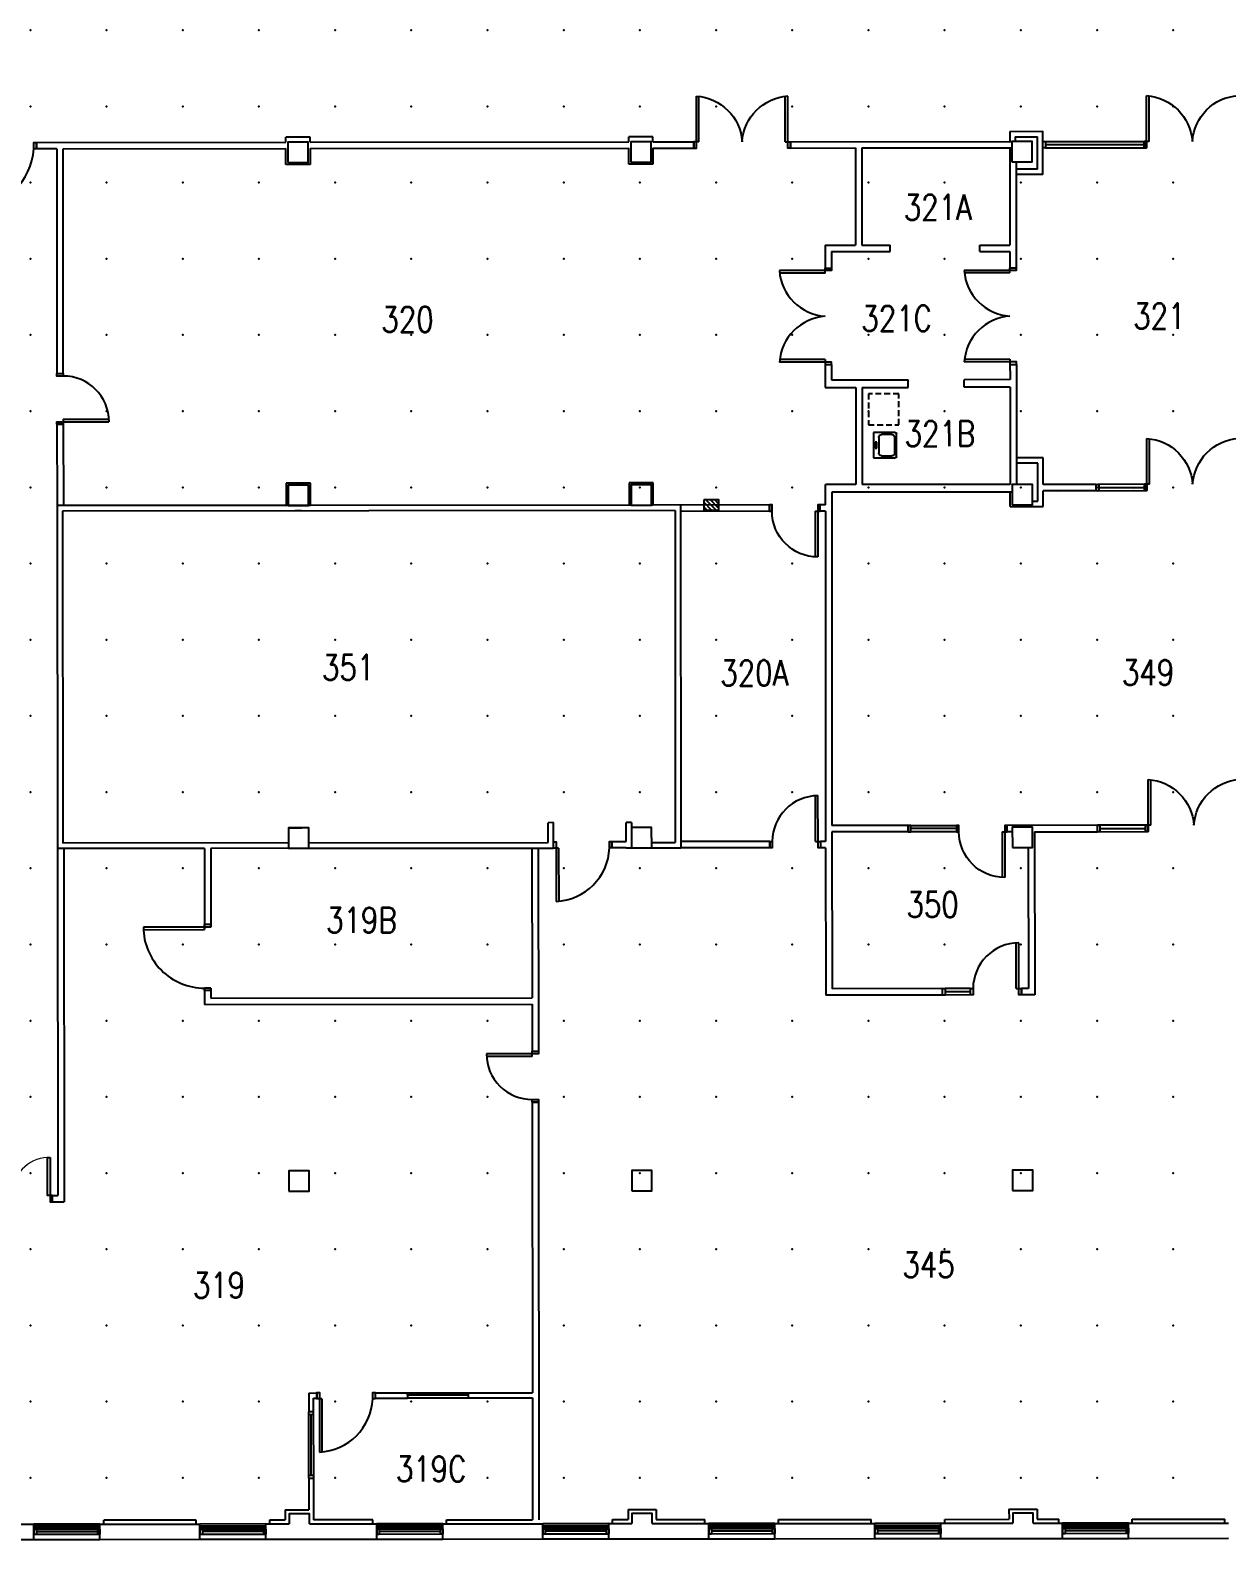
# Model space of a CAD drawing. Header units: millimetres. Extents: x 9 to 202, y 19 to 142.
# Drawn here: x 71.4 to 122.3, y 18.6 to 82.7 of the extents above; entities that cross this region are included whole.
import ezdxf
from ezdxf.enums import TextEntityAlignment as Align

# ---------------------------------------------------------------- set-up
doc = ezdxf.new("R2010")
doc.units = ezdxf.units.MM
doc.linetypes.add('HIDDEN', pattern=[0.375, 0.25, -0.125])
for name, color, linetype in [('A-DOOR', 2, 'Continuous'), ('A-FLOR-IDEN', 202, 'Continuous'), ('A-FLOR-SYMB', 1, 'Continuous'), ('A-FURN', 1, 'Continuous'), ('A-GLAZ', 5, 'Continuous'), ('A-WALL', 7, 'Continuous')]:
    doc.layers.add(name, color=color, linetype=linetype)
doc.styles.add('RomanS', font='romans.shx', dxfattribs={"width": 0.85})

# ---------------------------------------------------------------- blocks, each defined once
blk = doc.blocks.new('I_PLUMB_LAV_RECT 20X18_P')
at = {"color": 0, "linetype": 'ByBlock'}
for p, q in [((-0.5, -0.95), (-0.5, 0)), ((-0.5, 0), (0.5, 0)), ((0.5, 0), (0.5, -0.95)), ((-0.418, -0.81), (-0.418, -0.347)), ((-0.298, -0.227), (0.298, -0.227)), ((-0.123, -0.145), (-0.123, -0.075)), ((-0.123, -0.075), (0.123, -0.075)), ((0.123, -0.145), (-0.123, -0.145)), ((0.123, -0.075), (0.123, -0.145)), ((0.418, -0.347), (0.418, -0.81)), ((0.45, -1), (-0.45, -1)), ((0.298, -0.93), (-0.298, -0.93))]:
    blk.add_line(p, q, dxfattribs=at)
for centre, radius, start, end in [((-0.298, -0.347), 0.12, 90, 180), ((0.298, -0.347), 0.12, 0, 90), ((-0.45, -0.95), 0.05, 180, 270), ((-0.298, -0.81), 0.12, 180, 270), ((0.298, -0.81), 0.12, 270, 0), ((0.45, -0.95), 0.05, 270, 0)]:
    blk.add_arc(centre, radius, start, end, dxfattribs=at)
blk = doc.blocks.new('*U16')
blk.add_point((0, 0))
blk = doc.blocks.new('*U17')
at = {"color": 0, "linetype": 'ByBlock', "lineweight": -2, "transparency": 16777216}
for p in [(61.5543, 61.5543), (64.794, 61.5543), (68.0337, 61.5543), (71.2734, 61.5543), (74.5131, 61.5543), (77.7528, 61.5543), (80.9925, 61.5543), (84.2322, 61.5543), (87.4719, 61.5543), (90.7116, 61.5543), (93.9513, 61.5543), (97.191, 61.5543), (100.4307, 61.5543), (103.6704, 61.5543), (106.9101, 61.5543), (110.1498, 61.5543), (61.5543, 58.3146), (64.794, 58.3146), (68.0337, 58.3146), (71.2734, 58.3146), (74.5131, 58.3146), (77.7528, 58.3146), (80.9925, 58.3146), (84.2322, 58.3146), (87.4719, 58.3146), (90.7116, 58.3146), (93.9513, 58.3146), (97.191, 58.3146), (100.4307, 58.3146), (103.6704, 58.3146), (106.9101, 58.3146), (110.1498, 58.3146), (61.5543, 55.0749), (64.794, 55.0749), (68.0337, 55.0749), (71.2734, 55.0749), (74.5131, 55.0749), (77.7528, 55.0749), (80.9925, 55.0749), (84.2322, 55.0749), (87.4719, 55.0749), (90.7116, 55.0749), (93.9513, 55.0749), (97.191, 55.0749), (100.4307, 55.0749), (103.6704, 55.0749), (106.9101, 55.0749), (110.1498, 55.0749), (61.5543, 51.8352), (64.794, 51.8352), (68.0337, 51.8352), (71.2734, 51.8352), (74.5131, 51.8352), (77.7528, 51.8352), (80.9925, 51.8352), (84.2322, 51.8352), (87.4719, 51.8352), (90.7116, 51.8352), (93.9513, 51.8352), (97.191, 51.8352), (100.4307, 51.8352), (103.6704, 51.8352), (106.9101, 51.8352), (110.1498, 51.8352), (61.5543, 48.5955), (64.794, 48.5955), (68.0337, 48.5955), (71.2734, 48.5955), (74.5131, 48.5955), (77.7528, 48.5955), (80.9925, 48.5955), (84.2322, 48.5955), (87.4719, 48.5955), (90.7116, 48.5955), (93.9513, 48.5955), (97.191, 48.5955), (100.4307, 48.5955), (103.6704, 48.5955), (106.9101, 48.5955), (110.1498, 48.5955), (61.5543, 45.3558), (64.794, 45.3558), (68.0337, 45.3558), (71.2734, 45.3558), (74.5131, 45.3558), (77.7528, 45.3558), (80.9925, 45.3558), (84.2322, 45.3558), (87.4719, 45.3558), (90.7116, 45.3558), (93.9513, 45.3558), (97.191, 45.3558), (100.4307, 45.3558), (103.6704, 45.3558), (106.9101, 45.3558), (110.1498, 45.3558), (61.5543, 42.1161), (64.794, 42.1161), (68.0337, 42.1161), (71.2734, 42.1161), (74.5131, 42.1161), (77.7528, 42.1161), (80.9925, 42.1161), (84.2322, 42.1161), (87.4719, 42.1161), (90.7116, 42.1161), (93.9513, 42.1161), (97.191, 42.1161), (100.4307, 42.1161), (103.6704, 42.1161), (106.9101, 42.1161), (110.1498, 42.1161), (61.5543, 38.8764), (64.794, 38.8764), (68.0337, 38.8764), (71.2734, 38.8764), (74.5131, 38.8764), (77.7528, 38.8764), (80.9925, 38.8764), (84.2322, 38.8764), (87.4719, 38.8764), (90.7116, 38.8764), (93.9513, 38.8764), (97.191, 38.8764), (100.4307, 38.8764), (103.6704, 38.8764), (106.9101, 38.8764), (110.1498, 38.8764), (61.5543, 35.6367), (64.794, 35.6367), (68.0337, 35.6367), (71.2734, 35.6367), (74.5131, 35.6367), (77.7528, 35.6367), (80.9925, 35.6367), (84.2322, 35.6367), (87.4719, 35.6367), (90.7116, 35.6367), (93.9513, 35.6367), (97.191, 35.6367), (100.4307, 35.6367), (103.6704, 35.6367), (106.9101, 35.6367), (110.1498, 35.6367), (61.5543, 32.397), (64.794, 32.397), (68.0337, 32.397), (71.2734, 32.397), (74.5131, 32.397), (77.7528, 32.397), (80.9925, 32.397), (84.2322, 32.397), (87.4719, 32.397), (90.7116, 32.397), (93.9513, 32.397), (97.191, 32.397), (100.4307, 32.397), (103.6704, 32.397), (106.9101, 32.397), (110.1498, 32.397), (61.5543, 29.1573), (64.794, 29.1573), (68.0337, 29.1573), (71.2734, 29.1573), (74.5131, 29.1573), (77.7528, 29.1573), (80.9925, 29.1573), (84.2322, 29.1573), (87.4719, 29.1573), (90.7116, 29.1573), (93.9513, 29.1573), (97.191, 29.1573), (100.4307, 29.1573), (103.6704, 29.1573), (106.9101, 29.1573), (110.1498, 29.1573), (61.5543, 25.9176), (64.794, 25.9176), (68.0337, 25.9176), (71.2734, 25.9176), (74.5131, 25.9176), (77.7528, 25.9176), (80.9925, 25.9176), (84.2322, 25.9176), (87.4719, 25.9176), (90.7116, 25.9176), (93.9513, 25.9176), (97.191, 25.9176), (100.4307, 25.9176), (103.6704, 25.9176), (106.9101, 25.9176), (110.1498, 25.9176), (61.5543, 22.6779), (64.794, 22.6779), (68.0337, 22.6779), (71.2734, 22.6779), (74.5131, 22.6779), (77.7528, 22.6779), (80.9925, 22.6779), (84.2322, 22.6779), (87.4719, 22.6779), (90.7116, 22.6779), (93.9513, 22.6779), (97.191, 22.6779), (100.4307, 22.6779), (103.6704, 22.6779), (106.9101, 22.6779), (110.1498, 22.6779), (61.5543, 19.4382), (64.794, 19.4382), (68.0337, 19.4382), (71.2734, 19.4382), (74.5131, 19.4382), (77.7528, 19.4382), (80.9925, 19.4382), (84.2322, 19.4382), (87.4719, 19.4382), (90.7116, 19.4382), (93.9513, 19.4382), (97.191, 19.4382), (100.4307, 19.4382), (103.6704, 19.4382), (106.9101, 19.4382), (110.1498, 19.4382), (61.5543, 16.1985), (64.794, 16.1985), (68.0337, 16.1985), (71.2734, 16.1985), (74.5131, 16.1985), (77.7528, 16.1985), (80.9925, 16.1985), (84.2322, 16.1985), (87.4719, 16.1985), (90.7116, 16.1985), (93.9513, 16.1985), (97.191, 16.1985), (100.4307, 16.1985), (103.6704, 16.1985), (106.9101, 16.1985), (110.1498, 16.1985), (61.5543, 12.9588), (64.794, 12.9588), (68.0337, 12.9588), (71.2734, 12.9588), (74.5131, 12.9588), (77.7528, 12.9588), (80.9925, 12.9588), (84.2322, 12.9588), (87.4719, 12.9588), (90.7116, 12.9588), (93.9513, 12.9588), (97.191, 12.9588), (100.4307, 12.9588), (103.6704, 12.9588), (106.9101, 12.9588), (110.1498, 12.9588), (61.5543, 9.7191), (64.794, 9.7191), (68.0337, 9.7191), (71.2734, 9.7191), (74.5131, 9.7191), (77.7528, 9.7191), (80.9925, 9.7191), (84.2322, 9.7191), (87.4719, 9.7191), (90.7116, 9.7191), (93.9513, 9.7191), (97.191, 9.7191), (100.4307, 9.7191), (103.6704, 9.7191), (106.9101, 9.7191), (110.1498, 9.7191), (61.5543, 6.4794), (64.794, 6.4794), (68.0337, 6.4794), (71.2734, 6.4794), (74.5131, 6.4794), (77.7528, 6.4794), (80.9925, 6.4794), (84.2322, 6.4794), (87.4719, 6.4794), (90.7116, 6.4794), (93.9513, 6.4794), (97.191, 6.4794), (100.4307, 6.4794), (103.6704, 6.4794), (106.9101, 6.4794), (110.1498, 6.4794), (61.5543, 3.2397), (64.794, 3.2397), (68.0337, 3.2397), (71.2734, 3.2397), (74.5131, 3.2397), (77.7528, 3.2397), (80.9925, 3.2397), (84.2322, 3.2397), (87.4719, 3.2397), (90.7116, 3.2397), (93.9513, 3.2397), (97.191, 3.2397), (100.4307, 3.2397), (103.6704, 3.2397), (106.9101, 3.2397), (110.1498, 3.2397), (61.5543, 0), (64.794, 0), (68.0337, 0), (71.2734, 0), (74.5131, 0), (77.7528, 0), (80.9925, 0), (84.2322, 0), (87.4719, 0), (90.7116, 0), (93.9513, 0), (97.191, 0), (100.4307, 0), (103.6704, 0), (106.9101, 0), (110.1498, 0)]:
    blk.add_blockref('*U16', p, dxfattribs=at)

msp = doc.modelspace()

# ---------------------------------------------------------------- hatches: boundary and pattern name
at = {"layer": 'A-WALL'}
h = msp.add_hatch(dxfattribs=at)
h.set_pattern_fill('ANSI31', color=256, scale=0.054, style=0, pattern_type=2)
h.set_pattern_definition([(315, (-50.8265, -94.00585), (0.095459415, 0.095459415), [])])
h.paths.add_polyline_path([(100.069, 62.768), (100.069, 62.336), (100.717, 62.336), (100.717, 62.768)])

# ---------------------------------------------------------------- linework, layer by layer
at = {"layer": 'A-DOOR'}
for p, q in [((99.758, 77.995), (99.756, 79.938)), ((99.866, 77.995), (99.864, 79.939)), ((103.538, 77.999), (103.536, 79.942)), ((103.646, 77.999), (103.644, 79.942)), ((118.901, 78.013), (118.899, 79.956)), ((119.009, 78.013), (119.007, 79.956)), ((99.866, 77.995), (99.758, 77.995)), ((103.538, 77.999), (103.646, 77.999)), ((119.009, 78.013), (118.901, 78.013)), ((105.23, 72.519), (103.287, 72.518)), ((105.23, 72.411), (103.287, 72.41)), ((105.23, 72.411), (105.23, 72.519)), ((113.087, 72.527), (111.144, 72.525)), ((113.087, 72.419), (111.144, 72.417)), ((113.087, 72.419), (113.087, 72.527)), ((105.234, 68.739), (103.291, 68.738)), ((105.234, 68.739), (105.234, 68.631)), ((113.091, 68.747), (111.148, 68.745)), ((113.091, 68.747), (113.091, 68.639)), ((105.234, 68.631), (103.291, 68.63)), ((113.091, 68.639), (111.148, 68.637)), ((72.836, 66.2), (74.779, 66.201)), ((72.836, 66.2), (72.836, 66.092)), ((72.836, 66.092), (74.779, 66.093)), ((118.914, 63.433), (118.912, 65.376)), ((119.022, 63.433), (119.02, 65.376)), ((119.022, 63.433), (118.914, 63.433)), ((104.808, 62.286), (104.81, 60.343)), ((104.808, 62.286), (104.916, 62.286)), ((104.916, 62.286), (104.918, 60.343)), ((118.968, 48.934), (118.966, 50.877)), ((119.076, 48.934), (119.074, 50.877)), ((104.821, 48.246), (104.819, 50.189)), ((104.929, 48.246), (104.927, 50.189)), ((119.076, 48.934), (118.968, 48.934)), ((104.821, 48.246), (104.929, 48.246)), ((112.758, 48.658), (112.76, 46.715)), ((112.758, 48.658), (112.866, 48.658)), ((112.866, 48.658), (112.868, 46.715)), ((93.791, 47.966), (93.794, 45.699)), ((93.899, 47.966), (93.791, 47.966)), ((93.899, 47.966), (93.902, 45.699)), ((78.837, 44.604), (76.245, 44.602)), ((76.247, 44.494), (78.837, 44.496)), ((79.106, 44.712), (78.836, 44.712)), ((78.837, 44.604), (78.836, 44.712)), ((79.107, 44.604), (78.837, 44.604)), ((78.837, 44.496), (78.837, 44.604)), ((79.107, 44.604), (79.106, 44.712)), ((113.358, 41.99), (113.357, 43.933)), ((113.466, 41.99), (113.465, 43.933)), ((79.109, 42.012), (78.839, 42.012)), ((78.839, 41.904), (78.839, 42.012)), ((79.109, 41.904), (78.839, 41.904)), ((79.109, 41.904), (79.109, 42.012)), ((113.358, 41.99), (113.466, 41.99)), ((92.774, 39.217), (90.83, 39.215)), ((92.774, 39.109), (92.774, 39.217)), ((92.774, 39.109), (90.83, 39.107)), ((83.725, 24.55), (83.727, 22.282)), ((83.833, 24.55), (83.725, 24.55)), ((83.833, 24.55), (83.835, 22.283))]:
    msp.add_line(p, q, dxfattribs=at)
at = {"layer": 'A-DOOR', "flags": 128}
for points in [[(71.692, 77.699), (71.584, 77.699), (71.583, 77.969), (71.691, 77.969), (71.692, 77.699)], [(99.758, 77.995), (99.65, 77.995), (99.65, 77.725), (99.758, 77.725), (99.758, 77.995)], [(103.646, 77.999), (103.754, 77.999), (103.754, 77.729), (103.646, 77.729), (103.646, 77.999)], [(118.901, 78.013), (118.793, 78.013), (118.793, 77.743), (118.901, 77.743), (118.901, 78.013)], [(105.23, 72.519), (105.23, 72.627), (105.5, 72.628), (105.5, 72.52), (105.23, 72.519)], [(113.087, 72.527), (113.087, 72.635), (113.357, 72.635), (113.357, 72.527), (113.087, 72.527)], [(72.834, 68.144), (72.834, 68.036), (72.564, 68.035), (72.564, 68.143), (72.834, 68.144)], [(105.234, 68.631), (105.234, 68.523), (105.504, 68.524), (105.504, 68.632), (105.234, 68.631)], [(113.091, 68.639), (113.091, 68.531), (113.361, 68.531), (113.361, 68.639), (113.091, 68.639)], [(72.836, 66.092), (72.836, 65.984), (72.566, 65.983), (72.566, 66.091), (72.836, 66.092)], [(118.914, 63.433), (118.806, 63.433), (118.806, 63.163), (118.914, 63.163), (118.914, 63.433)], [(102.864, 62.284), (102.972, 62.284), (102.972, 62.554), (102.864, 62.554), (102.864, 62.284)], [(104.916, 62.286), (105.024, 62.286), (105.023, 62.556), (104.915, 62.556), (104.916, 62.286)], [(110.814, 48.656), (110.922, 48.657), (110.922, 48.927), (110.814, 48.926), (110.814, 48.656)], [(112.866, 48.658), (112.974, 48.658), (112.974, 48.928), (112.866, 48.928), (112.866, 48.658)], [(118.968, 48.934), (118.86, 48.934), (118.86, 48.664), (118.968, 48.664), (118.968, 48.934)], [(93.791, 47.966), (93.683, 47.966), (93.683, 48.236), (93.791, 48.236), (93.791, 47.966)], [(96.167, 47.968), (96.059, 47.968), (96.059, 48.238), (96.167, 48.238), (96.167, 47.968)], [(102.877, 48.244), (102.985, 48.244), (102.985, 47.974), (102.877, 47.974), (102.877, 48.244)], [(104.929, 48.246), (105.037, 48.246), (105.037, 47.976), (104.929, 47.976), (104.929, 48.246)], [(111.414, 41.988), (111.522, 41.988), (111.523, 41.718), (111.415, 41.718), (111.414, 41.988)], [(113.466, 41.99), (113.574, 41.99), (113.575, 41.72), (113.467, 41.72), (113.466, 41.99)], [(92.774, 39.217), (92.773, 39.325), (93.043, 39.325), (93.044, 39.217), (92.774, 39.217)], [(92.775, 37.165), (92.775, 37.273), (93.045, 37.273), (93.045, 37.165), (92.775, 37.165)], [(72.271, 34.807), (72.273, 33.188), (72.165, 33.188), (72.163, 34.807), (72.271, 34.807)], [(72.273, 33.188), (72.273, 32.925), (72.381, 32.925), (72.381, 33.188), (72.273, 33.188)], [(83.725, 24.55), (83.617, 24.55), (83.617, 24.82), (83.725, 24.82), (83.725, 24.55)], [(86.101, 24.552), (85.993, 24.552), (85.993, 24.822), (86.101, 24.822), (86.101, 24.552)]]:
    msp.add_lwpolyline(points, close=True, dxfattribs=at)
at = {"layer": 'A-DOOR', "extrusion": (0, 0, -1)}
for centre, radius, start, end in [((-99.616, 77.853), 2.091, 93.84215, 176.05224), ((-103.788, 77.857), 2.091, 3.84215, 86.05224), ((-118.759, 77.871), 2.091, 93.84215, 176.05224), ((-122.931, 77.875), 2.091, 3.84215, 86.05224), ((-118.772, 63.291), 2.091, 93.84215, 176.05224), ((-122.944, 63.295), 2.091, 3.84215, 86.05224), ((-104.916, 62.286), 1.944, 269.94719, 359.94719), ((-118.826, 48.792), 2.091, 93.84215, 176.05224), ((-122.998, 48.796), 2.091, 3.84215, 86.05224), ((-112.866, 48.658), 1.944, 269.94719, 359.94719)]:
    msp.add_arc(centre, radius, start, end, dxfattribs=at)
at = {"layer": 'A-DOOR'}
for centre, radius, start, end in [((68.763, 77.925), 2.83, 274.68058, 355.42504), ((105.372, 72.661), 2.091, 183.94776, 266.15785), ((113.229, 72.669), 2.091, 183.94776, 266.15785), ((105.376, 68.489), 2.091, 93.94776, 176.15785), ((113.233, 68.497), 2.091, 93.94776, 176.15785), ((72.836, 66.092), 1.944, 0.05281, 90.05281), ((104.929, 48.246), 1.944, 90.05281, 180.05281), ((93.687, 48.07), 2.375, 272.56941, 357.5362), ((78.837, 44.604), 2.592, 180.05281, 270.05281), ((113.466, 41.99), 1.944, 90.05281, 180.05281), ((92.774, 39.217), 1.944, 180.05281, 270.05281), ((83.621, 24.654), 2.375, 272.56941, 357.5362)]:
    msp.add_arc(centre, radius, start, end, dxfattribs=at)
at = {"layer": 'A-DOOR', "lineweight": 18}
msp.add_ellipse((72.232, 33.187), major_axis=(0.001, -1.621), ratio=0.974099, start_param=3.184239, end_param=4.711971, dxfattribs=at)
at = {"layer": 'A-FLOR-SYMB', "linetype": 'HIDDEN'}
msp.add_lwpolyline([(108.368, 65.961), (108.367, 67.284), (107.071, 67.283), (107.072, 65.96), (108.368, 65.961)], close=True, dxfattribs=at)
at = {"layer": 'A-FURN'}
msp.add_line((115.12, 63.159), (118.36, 63.162), dxfattribs=at)
at = {"layer": 'A-GLAZ'}
for p, q in [((114.594, 78.009), (118.793, 78.013)), ((114.594, 77.874), (118.793, 77.878)), ((114.595, 77.739), (118.793, 77.743)), ((118.806, 63.433), (116.822, 63.431)), ((116.822, 63.161), (118.806, 63.163)), ((116.862, 63.296), (118.806, 63.298)), ((108.87, 48.925), (110.814, 48.926)), ((110.814, 48.791), (108.87, 48.79)), ((118.86, 48.934), (116.808, 48.932)), ((116.916, 48.797), (118.86, 48.799)), ((110.814, 48.656), (108.87, 48.655)), ((116.876, 48.662), (118.86, 48.664)), ((111.414, 41.988), (110.334, 41.987)), ((111.415, 41.853), (110.335, 41.852)), ((111.415, 41.718), (110.335, 41.717)), ((87.464, 24.798), (90.056, 24.8)), ((90.056, 24.704), (87.464, 24.702)), ((87.465, 24.582), (90.057, 24.584)), ((83.466, 23.996), (83.274, 23.995)), ((83.276, 21.174), (83.274, 23.995)), ((83.274, 23.887), (83.466, 23.888)), ((83.358, 23.887), (83.36, 21.295)), ((83.466, 23.996), (83.468, 21.175)), ((83.276, 21.295), (83.468, 21.296)), ((83.276, 21.174), (83.468, 21.175)), ((71.584, 19.001), (71.692, 19.001)), ((71.584, 19.001), (71.584, 18.785)), ((71.584, 18.785), (71.692, 18.785)), ((71.692, 19.001), (74.284, 19.004)), ((71.692, 19.001), (71.692, 18.785)), ((74.284, 18.896), (71.692, 18.893)), ((71.692, 18.785), (74.284, 18.788)), ((74.284, 19.004), (74.392, 19.004)), ((74.284, 19.004), (74.284, 18.788)), ((74.284, 18.788), (74.392, 18.788)), ((74.392, 19.004), (74.392, 18.788)), ((78.644, 19.008), (78.752, 19.008)), ((78.644, 19.008), (78.644, 18.792)), ((78.644, 18.792), (78.752, 18.792)), ((78.752, 19.008), (81.344, 19.01)), ((78.752, 19.008), (78.752, 18.792)), ((81.344, 18.902), (78.752, 18.9)), ((78.752, 18.792), (81.344, 18.794)), ((81.344, 19.01), (81.452, 19.01)), ((81.344, 19.01), (81.344, 18.794)), ((81.344, 18.794), (81.452, 18.794)), ((81.452, 19.01), (81.452, 18.794)), ((86.164, 19.015), (86.272, 19.015)), ((86.164, 19.015), (86.164, 18.799)), ((86.164, 18.799), (86.272, 18.799)), ((86.272, 19.015), (88.864, 19.017)), ((86.272, 19.015), (86.272, 18.799)), ((88.864, 18.909), (86.272, 18.907)), ((86.272, 18.799), (88.864, 18.801)), ((88.864, 19.017), (88.972, 19.017)), ((88.864, 19.017), (88.864, 18.801)), ((88.864, 18.801), (88.972, 18.801)), ((88.972, 19.017), (88.972, 18.801)), ((93.224, 19.021), (93.332, 19.021)), ((93.224, 19.021), (93.224, 18.805)), ((93.224, 18.805), (93.332, 18.805)), ((93.332, 19.021), (95.924, 19.024)), ((93.332, 19.021), (93.332, 18.805)), ((95.924, 18.916), (93.332, 18.913)), ((93.332, 18.805), (95.924, 18.808)), ((95.924, 19.024), (96.032, 19.024)), ((95.924, 19.024), (95.924, 18.808)), ((95.924, 18.808), (96.032, 18.808)), ((96.032, 19.024), (96.032, 18.808)), ((100.285, 19.028), (100.393, 19.028)), ((100.285, 19.028), (100.285, 18.812)), ((100.285, 18.812), (100.393, 18.812)), ((100.393, 19.028), (102.985, 19.03)), ((100.393, 19.028), (100.393, 18.812)), ((102.985, 18.922), (100.393, 18.92)), ((100.393, 18.812), (102.985, 18.814)), ((102.985, 19.03), (103.093, 19.03)), ((102.985, 19.03), (102.985, 18.814)), ((102.985, 18.814), (103.093, 18.814)), ((103.093, 19.03), (103.093, 18.814)), ((107.345, 19.034), (107.453, 19.034)), ((107.345, 19.034), (107.345, 18.818)), ((107.345, 18.818), (107.453, 18.818)), ((107.453, 19.034), (110.045, 19.037)), ((107.453, 19.034), (107.453, 18.818)), ((110.045, 18.929), (107.453, 18.926)), ((107.453, 18.818), (110.045, 18.821)), ((110.045, 19.037), (110.153, 19.037)), ((110.045, 19.037), (110.045, 18.821)), ((110.045, 18.821), (110.153, 18.821)), ((110.153, 19.037), (110.153, 18.821)), ((115.324, 19.042), (115.432, 19.042)), ((115.324, 19.042), (115.324, 18.826)), ((115.324, 18.826), (115.432, 18.826)), ((115.432, 19.042), (118.024, 19.044)), ((115.432, 19.042), (115.432, 18.826)), ((118.024, 18.936), (115.432, 18.934)), ((115.432, 18.826), (118.024, 18.828)), ((118.024, 19.044), (118.132, 19.044)), ((118.024, 19.044), (118.024, 18.828)), ((118.024, 18.828), (118.132, 18.828)), ((118.132, 19.044), (118.132, 18.828))]:
    msp.add_line(p, q, dxfattribs=at)
at = {"layer": 'A-GLAZ', "flags": 128}
for points in [[(114.486, 78.009), (114.594, 78.009), (114.595, 77.739), (114.487, 77.739), (114.486, 78.009)], [(118.793, 78.013), (118.901, 78.013), (118.901, 77.743), (118.793, 77.743), (118.793, 78.013)], [(116.754, 63.431), (116.862, 63.431), (116.862, 63.161), (116.754, 63.161), (116.754, 63.431)], [(118.806, 63.433), (118.914, 63.433), (118.914, 63.163), (118.806, 63.163), (118.806, 63.433)], [(108.762, 48.655), (108.87, 48.655), (108.87, 48.925), (108.762, 48.925), (108.762, 48.655)], [(110.922, 48.927), (110.814, 48.926), (110.814, 48.656), (110.922, 48.657), (110.922, 48.927)], [(116.808, 48.932), (116.916, 48.932), (116.916, 48.662), (116.808, 48.662), (116.808, 48.932)], [(118.86, 48.934), (118.968, 48.934), (118.968, 48.664), (118.86, 48.664), (118.86, 48.934)], [(110.226, 41.987), (110.334, 41.987), (110.335, 41.717), (110.227, 41.717), (110.226, 41.987)], [(111.414, 41.988), (111.522, 41.988), (111.523, 41.718), (111.415, 41.718), (111.414, 41.988)], [(71.584, 19.075), (74.392, 19.077), (74.392, 19.131), (71.584, 19.129), (71.584, 19.075)], [(78.644, 19.081), (81.452, 19.084), (81.452, 19.138), (78.644, 19.135), (78.644, 19.081)], [(86.164, 19.088), (88.972, 19.091), (88.972, 19.145), (86.164, 19.142), (86.164, 19.088)], [(93.224, 19.094), (96.032, 19.097), (96.032, 19.151), (93.224, 19.148), (93.224, 19.094)], [(100.285, 19.101), (103.093, 19.104), (103.092, 19.158), (100.284, 19.155), (100.285, 19.101)], [(107.345, 19.107), (110.153, 19.11), (110.153, 19.164), (107.345, 19.161), (107.345, 19.107)], [(115.324, 19.115), (118.132, 19.117), (118.131, 19.171), (115.323, 19.169), (115.324, 19.115)]]:
    msp.add_lwpolyline(points, close=True, dxfattribs=at)
at = {"layer": 'A-WALL'}
for p, q in [((113.082, 78.44), (114.486, 78.441)), ((113.082, 78.44), (113.082, 78.008)), ((114.488, 76.605), (114.486, 78.441)), ((71.691, 77.969), (82.302, 77.979)), ((71.692, 77.699), (71.691, 77.969)), ((72.556, 77.7), (71.692, 77.699)), ((72.556, 77.7), (72.564, 68.143)), ((72.826, 77.7), (82.303, 77.709)), ((72.834, 68.144), (72.826, 77.7)), ((83.328, 78.196), (82.302, 78.195)), ((82.302, 77.979), (82.302, 78.195)), ((82.303, 77.034), (82.303, 77.709)), ((83.328, 77.98), (83.328, 78.196)), ((83.328, 77.98), (96.882, 77.993)), ((83.329, 77.71), (96.883, 77.723)), ((83.329, 77.71), (83.329, 77.035)), ((97.908, 78.21), (96.882, 78.209)), ((96.882, 77.993), (96.882, 78.209)), ((96.883, 77.048), (96.883, 77.723)), ((97.908, 77.994), (97.908, 78.21)), ((97.908, 77.994), (99.65, 77.995)), ((97.909, 77.724), (99.65, 77.725)), ((97.909, 77.724), (97.909, 77.049)), ((99.65, 77.725), (99.65, 77.995)), ((103.754, 77.999), (113.163, 78.008)), ((103.754, 77.729), (103.754, 77.999)), ((103.754, 77.729), (106.522, 77.732)), ((106.522, 77.732), (106.525, 73.601)), ((106.792, 77.732), (113.164, 77.738)), ((106.792, 77.732), (106.795, 73.601)), ((113.083, 77.738), (113.086, 73.607)), ((113.312, 78.21), (114.257, 78.211)), ((113.312, 78.21), (113.312, 78.008)), ((114.258, 76.834), (114.257, 78.211)), ((83.329, 77.035), (82.303, 77.034)), ((97.909, 77.049), (96.883, 77.048)), ((113.353, 77.144), (113.357, 72.527)), ((114.258, 76.834), (113.353, 76.833)), ((114.488, 76.605), (113.354, 76.604)), ((105.229, 73.599), (106.525, 73.601)), ((105.229, 73.599), (105.23, 72.627)), ((105.5, 73.33), (107.997, 73.332)), ((105.5, 73.33), (105.5, 72.628)), ((106.795, 73.601), (107.997, 73.602)), ((107.997, 73.332), (107.997, 73.602)), ((111.804, 73.605), (113.086, 73.607)), ((111.804, 73.335), (111.804, 73.605)), ((111.804, 73.335), (113.087, 73.337)), ((113.087, 73.337), (113.087, 72.527)), ((105.23, 72.627), (105.5, 72.628)), ((113.087, 72.635), (113.357, 72.635)), ((72.564, 68.143), (72.834, 68.144)), ((105.234, 68.523), (105.504, 68.524)), ((105.234, 68.523), (105.235, 67.551)), ((105.504, 68.524), (105.505, 67.876)), ((113.091, 68.639), (113.092, 67.883)), ((113.091, 68.531), (113.361, 68.531)), ((113.361, 68.531), (113.366, 63.428)), ((105.235, 67.551), (106.531, 67.553)), ((105.505, 67.876), (108.76, 67.879)), ((106.531, 67.553), (106.535, 63.422)), ((106.801, 67.553), (108.761, 67.555)), ((106.801, 67.553), (106.805, 63.422)), ((108.761, 67.555), (108.76, 67.879)), ((113.092, 67.883), (111.136, 67.881)), ((111.137, 67.557), (111.136, 67.881)), ((113.097, 67.559), (111.137, 67.557)), ((113.097, 67.559), (113.1, 63.428)), ((72.566, 65.983), (72.836, 65.984)), ((72.566, 65.983), (72.57, 62.526)), ((72.836, 65.984), (72.84, 62.526)), ((114.499, 64.563), (113.365, 64.562)), ((114.269, 64.333), (113.365, 64.332)), ((114.271, 62.713), (114.269, 64.333)), ((114.5, 63.429), (114.499, 64.563)), ((83.342, 63.481), (82.316, 63.48)), ((82.316, 63.48), (82.317, 62.535)), ((83.343, 62.536), (83.342, 63.481)), ((97.922, 63.495), (96.896, 63.494)), ((96.896, 63.494), (96.897, 62.549)), ((97.923, 62.55), (97.922, 63.495)), ((106.535, 63.422), (105.239, 63.42)), ((105.239, 62.556), (105.239, 63.42)), ((113.172, 63.104), (105.509, 63.097)), ((105.509, 63.097), (105.522, 48.922)), ((113.1, 63.428), (106.805, 63.422)), ((113.097, 62.483), (113.096, 63.104)), ((116.754, 63.431), (114.5, 63.429)), ((116.754, 63.161), (114.5, 63.159)), ((114.501, 62.484), (114.5, 63.159)), ((116.754, 63.161), (116.754, 63.431)), ((72.569, 62.742), (72.597, 33.191)), ((83.343, 62.536), (72.57, 62.526)), ((98.847, 62.321), (72.799, 62.297)), ((72.799, 62.297), (72.812, 48.176)), ((82.965, 62.306), (82.695, 62.306)), ((97.923, 62.55), (83.343, 62.536)), ((102.864, 62.554), (97.923, 62.55)), ((98.847, 62.321), (98.86, 48.2)), ((99.076, 62.551), (99.089, 47.971)), ((102.864, 62.284), (99.076, 62.281)), ((102.864, 62.284), (102.864, 62.554)), ((105.239, 62.556), (105.023, 62.556)), ((105.024, 62.286), (105.023, 62.556)), ((105.24, 62.286), (105.024, 62.286)), ((105.24, 62.286), (105.253, 48.246)), ((113.097, 62.483), (114.501, 62.484)), ((114.041, 62.713), (114.271, 62.713)), ((105.24, 62.232), (105.253, 48.246)), ((82.41, 48.819), (82.653, 48.82)), ((82.41, 48.819), (82.707, 48.82)), ((82.653, 48.82), (82.923, 48.82)), ((82.707, 48.82), (82.977, 48.82)), ((82.977, 48.82), (82.707, 48.82)), ((93.682, 49.046), (93.453, 49.045)), ((93.454, 48.195), (93.453, 49.045)), ((93.683, 47.966), (93.682, 49.046)), ((96.775, 48.239), (96.774, 49.049)), ((96.99, 49.049), (96.774, 49.049)), ((96.99, 49.049), (96.99, 48.833)), ((108.762, 48.925), (105.522, 48.922)), ((108.762, 48.655), (108.762, 48.925)), ((116.808, 48.932), (112.974, 48.928)), ((112.974, 48.658), (112.974, 48.928)), ((116.808, 48.662), (116.808, 48.932)), ((82.411, 48.185), (72.812, 48.176)), ((83.275, 48.186), (93.454, 48.195)), ((96.167, 48.238), (96.775, 48.239)), ((96.167, 47.968), (96.167, 48.238)), ((97.855, 48.199), (98.86, 48.2)), ((102.877, 48.244), (99.089, 48.241)), ((102.877, 48.244), (102.877, 47.974)), ((105.253, 48.246), (105.037, 48.246)), ((105.037, 48.246), (105.037, 47.976)), ((108.762, 48.655), (105.522, 48.652)), ((105.522, 48.652), (105.528, 41.983)), ((113.19, 48.659), (112.974, 48.658)), ((114.135, 48.66), (116.808, 48.662)), ((114.135, 48.66), (114.142, 41.721)), ((78.833, 47.952), (72.583, 47.946)), ((72.853, 47.946), (72.867, 32.921)), ((78.833, 47.952), (78.837, 44.496)), ((82.411, 47.955), (79.103, 47.952)), ((79.103, 47.952), (79.107, 44.604)), ((83.275, 47.956), (93.683, 47.966)), ((92.765, 47.965), (92.771, 41.593)), ((93.035, 47.965), (93.043, 39.325)), ((96.775, 47.969), (96.167, 47.968)), ((96.775, 47.969), (96.991, 47.969)), ((97.855, 47.97), (99.089, 47.971)), ((102.877, 47.974), (99.089, 47.971)), ((105.253, 47.976), (105.037, 47.976)), ((105.253, 47.976), (105.259, 41.712)), ((105.253, 47.976), (105.259, 41.712)), ((113.866, 47.984), (113.871, 41.99)), ((78.839, 42.012), (78.84, 41.31)), ((79.109, 42.012), (79.109, 41.58)), ((110.226, 41.987), (105.528, 41.983)), ((110.227, 41.717), (110.226, 41.987)), ((113.871, 41.99), (113.574, 41.99)), ((113.575, 41.72), (113.574, 41.99)), ((78.84, 41.31), (92.772, 41.323)), ((79.109, 41.58), (92.771, 41.593)), ((92.772, 41.323), (92.773, 39.325)), ((110.227, 41.717), (105.259, 41.712)), ((114.142, 41.721), (113.575, 41.72)), ((92.773, 39.325), (93.043, 39.325)), ((92.775, 37.165), (93.045, 37.165)), ((92.775, 37.165), (92.787, 24.803)), ((93.045, 37.165), (93.062, 19.406)), ((72.381, 32.922), (72.381, 33.191)), ((72.381, 33.191), (72.597, 33.191)), ((72.381, 32.921), (72.867, 32.921)), ((83.273, 24.794), (83.617, 24.795)), ((83.273, 24.794), (83.274, 23.995)), ((83.465, 24.578), (83.466, 23.996)), ((83.468, 24.578), (83.617, 24.579)), ((83.468, 24.578), (83.617, 24.579)), ((83.617, 24.795), (83.617, 24.579)), ((86.106, 24.797), (87.464, 24.798)), ((86.106, 24.58), (87.465, 24.581)), ((87.464, 24.798), (87.465, 24.581)), ((90.056, 24.8), (92.787, 24.803)), ((90.056, 24.8), (90.057, 24.583)), ((90.057, 24.583), (92.787, 24.586)), ((92.787, 24.587), (92.792, 19.406)), ((83.279, 21.174), (83.28, 19.829)), ((83.468, 21.175), (83.47, 19.829)), ((78.482, 19.392), (74.553, 19.389)), ((74.553, 19.22), (74.553, 19.389)), ((78.482, 19.224), (78.482, 19.392)), ((81.614, 19.395), (82.269, 19.396)), ((81.614, 19.227), (81.614, 19.395)), ((82.268, 19.828), (83.28, 19.829)), ((82.268, 19.828), (82.269, 19.396)), ((83.47, 19.829), (83.47, 19.397)), ((86.001, 19.399), (83.47, 19.397)), ((86.001, 19.231), (86.001, 19.399)), ((89.133, 19.402), (92.792, 19.406)), ((89.133, 19.233), (89.133, 19.402)), ((96.194, 19.24), (96.194, 19.409)), ((96.194, 19.409), (96.849, 19.409)), ((96.848, 19.841), (98.05, 19.842)), ((96.848, 19.841), (96.849, 19.409)), ((98.05, 19.842), (98.05, 19.41)), ((98.05, 19.41), (100.122, 19.412)), ((100.122, 19.244), (100.122, 19.412)), ((103.254, 19.415), (107.183, 19.419)), ((103.254, 19.246), (103.254, 19.415)), ((107.183, 19.25), (107.183, 19.419)), ((110.315, 19.422), (113.049, 19.424)), ((110.315, 19.253), (110.315, 19.422)), ((113.048, 19.856), (114.25, 19.857)), ((113.048, 19.856), (113.049, 19.424)), ((114.081, 19.256), (115.323, 19.258)), ((114.25, 19.857), (114.25, 19.425)), ((114.25, 19.425), (115.161, 19.426)), ((115.161, 19.257), (115.161, 19.426)), ((118.131, 19.26), (115.323, 19.258)), ((115.324, 18.61), (115.323, 19.258)), ((118.131, 19.26), (122.384, 19.264)), ((118.132, 18.612), (118.131, 19.26)), ((118.293, 19.429), (122.222, 19.433)), ((118.293, 19.26), (118.293, 19.429)), ((122.222, 19.264), (122.222, 19.433)), ((68.721, 19.215), (71.583, 19.217)), ((74.391, 19.22), (71.583, 19.217)), ((71.584, 18.569), (71.583, 19.217)), ((74.391, 19.22), (78.644, 19.224)), ((74.392, 18.572), (74.391, 19.22)), ((81.452, 19.226), (78.644, 19.224)), ((78.645, 18.576), (78.644, 19.224)), ((81.452, 19.226), (82.437, 19.227)), ((81.453, 18.578), (81.452, 19.226)), ((83.301, 19.228), (86.163, 19.231)), ((88.971, 19.233), (86.163, 19.231)), ((86.164, 18.583), (86.163, 19.231)), ((88.971, 19.233), (93.224, 19.237)), ((88.972, 18.585), (88.971, 19.233)), ((96.032, 19.24), (93.224, 19.237)), ((93.225, 18.589), (93.224, 19.237)), ((96.032, 19.24), (97.017, 19.241)), ((96.033, 18.592), (96.032, 19.24)), ((97.881, 19.242), (100.284, 19.244)), ((103.092, 19.246), (100.284, 19.244)), ((100.285, 18.596), (100.284, 19.244)), ((103.092, 19.246), (107.345, 19.25)), ((103.093, 18.598), (103.092, 19.246)), ((110.153, 19.253), (107.345, 19.25)), ((107.346, 18.602), (107.345, 19.25)), ((110.153, 19.253), (113.217, 19.256)), ((110.154, 18.605), (110.153, 19.253)), ((118.132, 18.612), (122.385, 18.616)), ((53.062, 18.552), (71.584, 18.569)), ((71.584, 18.569), (74.392, 18.572)), ((74.392, 18.572), (78.645, 18.576)), ((78.645, 18.576), (81.453, 18.578)), ((81.453, 18.578), (86.164, 18.583)), ((86.164, 18.583), (88.972, 18.585)), ((88.972, 18.585), (93.225, 18.589)), ((93.225, 18.589), (96.033, 18.592)), ((96.033, 18.592), (100.285, 18.596)), ((100.285, 18.596), (103.093, 18.598)), ((103.093, 18.598), (107.346, 18.602)), ((107.346, 18.602), (110.154, 18.605)), ((110.154, 18.605), (115.324, 18.61)), ((115.324, 18.61), (118.132, 18.612))]:
    msp.add_line(p, q, dxfattribs=at)
at = {"layer": 'A-WALL', "flags": 128}
for points in [[(82.384, 77.115), (83.248, 77.116), (83.247, 77.98), (82.383, 77.979), (82.384, 77.115)], [(96.964, 77.129), (97.828, 77.13), (97.827, 77.994), (96.963, 77.993), (96.964, 77.129)], [(113.164, 77.144), (114.028, 77.144), (114.027, 78.008), (113.163, 78.008), (113.164, 77.144)], [(82.398, 62.535), (83.262, 62.536), (83.261, 63.4), (82.397, 63.399), (82.398, 62.535)], [(96.978, 62.549), (97.842, 62.55), (97.841, 63.414), (96.977, 63.413), (96.978, 62.549)], [(113.177, 62.564), (114.041, 62.564), (114.041, 63.428), (113.177, 63.428), (113.177, 62.564)], [(100.069, 62.768), (100.069, 62.336), (100.717, 62.336), (100.717, 62.768), (100.069, 62.768)], [(82.411, 47.955), (83.275, 47.956), (83.274, 48.82), (82.41, 48.819), (82.411, 47.955)], [(96.991, 47.969), (97.855, 47.97), (97.854, 48.834), (96.99, 48.833), (96.991, 47.969)], [(113.191, 47.984), (114.055, 47.984), (114.054, 48.848), (113.19, 48.848), (113.191, 47.984)], [(82.424, 33.375), (83.288, 33.376), (83.288, 34.24), (82.424, 34.239), (82.424, 33.375)], [(97.004, 33.389), (97.868, 33.39), (97.868, 34.254), (97.004, 34.253), (97.004, 33.389)], [(113.204, 33.404), (114.068, 33.404), (114.068, 34.268), (113.204, 34.268), (113.204, 33.404)]]:
    msp.add_lwpolyline(points, close=True, dxfattribs=at)
for points in [[(83.301, 19.228), (83.301, 19.66), (82.437, 19.659), (82.437, 19.227)], [(97.881, 19.242), (97.881, 19.674), (97.017, 19.673), (97.017, 19.241)], [(114.081, 19.256), (114.081, 19.688), (113.217, 19.688), (113.217, 19.256)]]:
    msp.add_lwpolyline(points, dxfattribs=at)

# ---------------------------------------------------------------- block references
msp.add_blockref('*U17', (9.881, 21.187))
at = {"layer": 'A-FLOR-SYMB', "linetype": 'Continuous', "lineweight": 18, "xscale": -1.08, "yscale": 0.9719999999999999, "zscale": 1.024577961894555, "rotation": 90.05280597172042}
msp.add_blockref('I_PLUMB_LAV_RECT 20X18_P', (107.289, 65.096), dxfattribs=at)

# ---------------------------------------------------------------- texts
at = {"layer": 'A-FLOR-IDEN', "style": 'RomanS', "width": 0.8}
for s, p in [('321A', (110.021, 74.671)), ('320', (87.472, 69.904)), ('321C', (108.27, 69.948)), ('321', (119.441, 70.049)), ('321B', (110.109, 65.047)), ('351', (84.949, 55.108)), ('320A', (102.218, 54.87)), ('349', (118.963, 54.887)), ('350', (109.801, 45.024)), ('319B', (85.511, 44.363)), ('345', (109.629, 29.708)), ('319', (79.457, 28.834)), ('319C', (88.478, 21.027))]:
    msp.add_text(s, height=1.08, rotation=0.05281, dxfattribs=at).set_placement(p, align=Align.CENTER)

doc.saveas('drawing.dxf')
